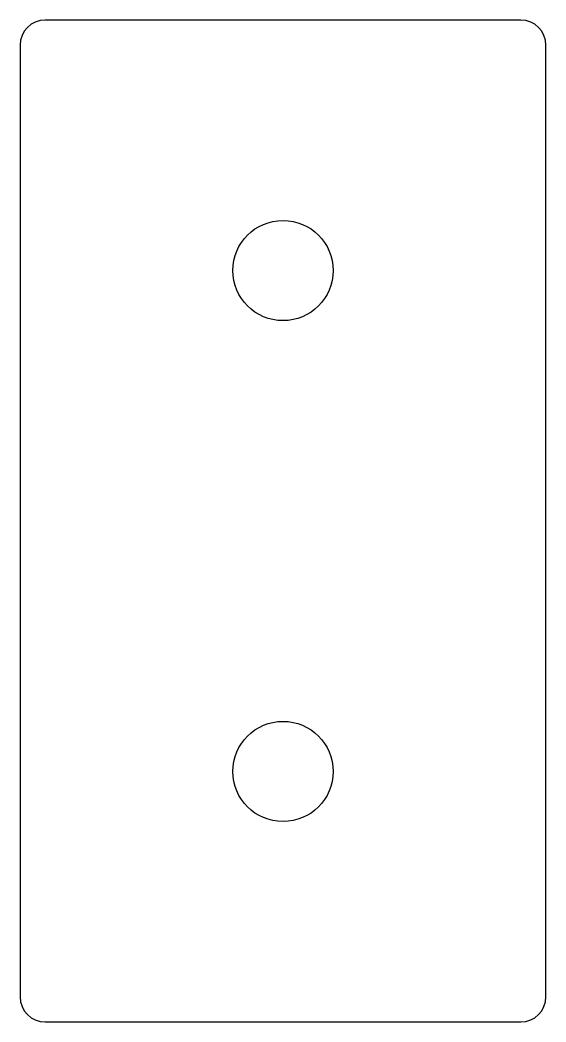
# Model space of a CAD drawing. Header units: millimetres. Extents: x 0 to 21, y 0 to 40.
import ezdxf

# ---------------------------------------------------------------- set-up
doc = ezdxf.new("R2010")
doc.units = ezdxf.units.MM

msp = doc.modelspace()

# ---------------------------------------------------------------- linework, layer by layer
at = {"color": 7, "linetype": 'Continuous', "lineweight": 25}
for p, q in [((20, 40), (1, 40)), ((0, 39), (0, 1)), ((21, 1), (21, 39)), ((1, 0), (20, 0))]:
    msp.add_line(p, q, dxfattribs=at)
for centre in [(10.5, 30), (10.5, 10)]:
    msp.add_circle(centre, 2, dxfattribs=at)
for centre, start, end in [((1, 39), 90, 180), ((20, 39), 0, 90), ((1, 1), 180, 270), ((20, 1), 270, 0)]:
    msp.add_arc(centre, 1, start, end, dxfattribs=at)

doc.saveas('drawing.dxf')
